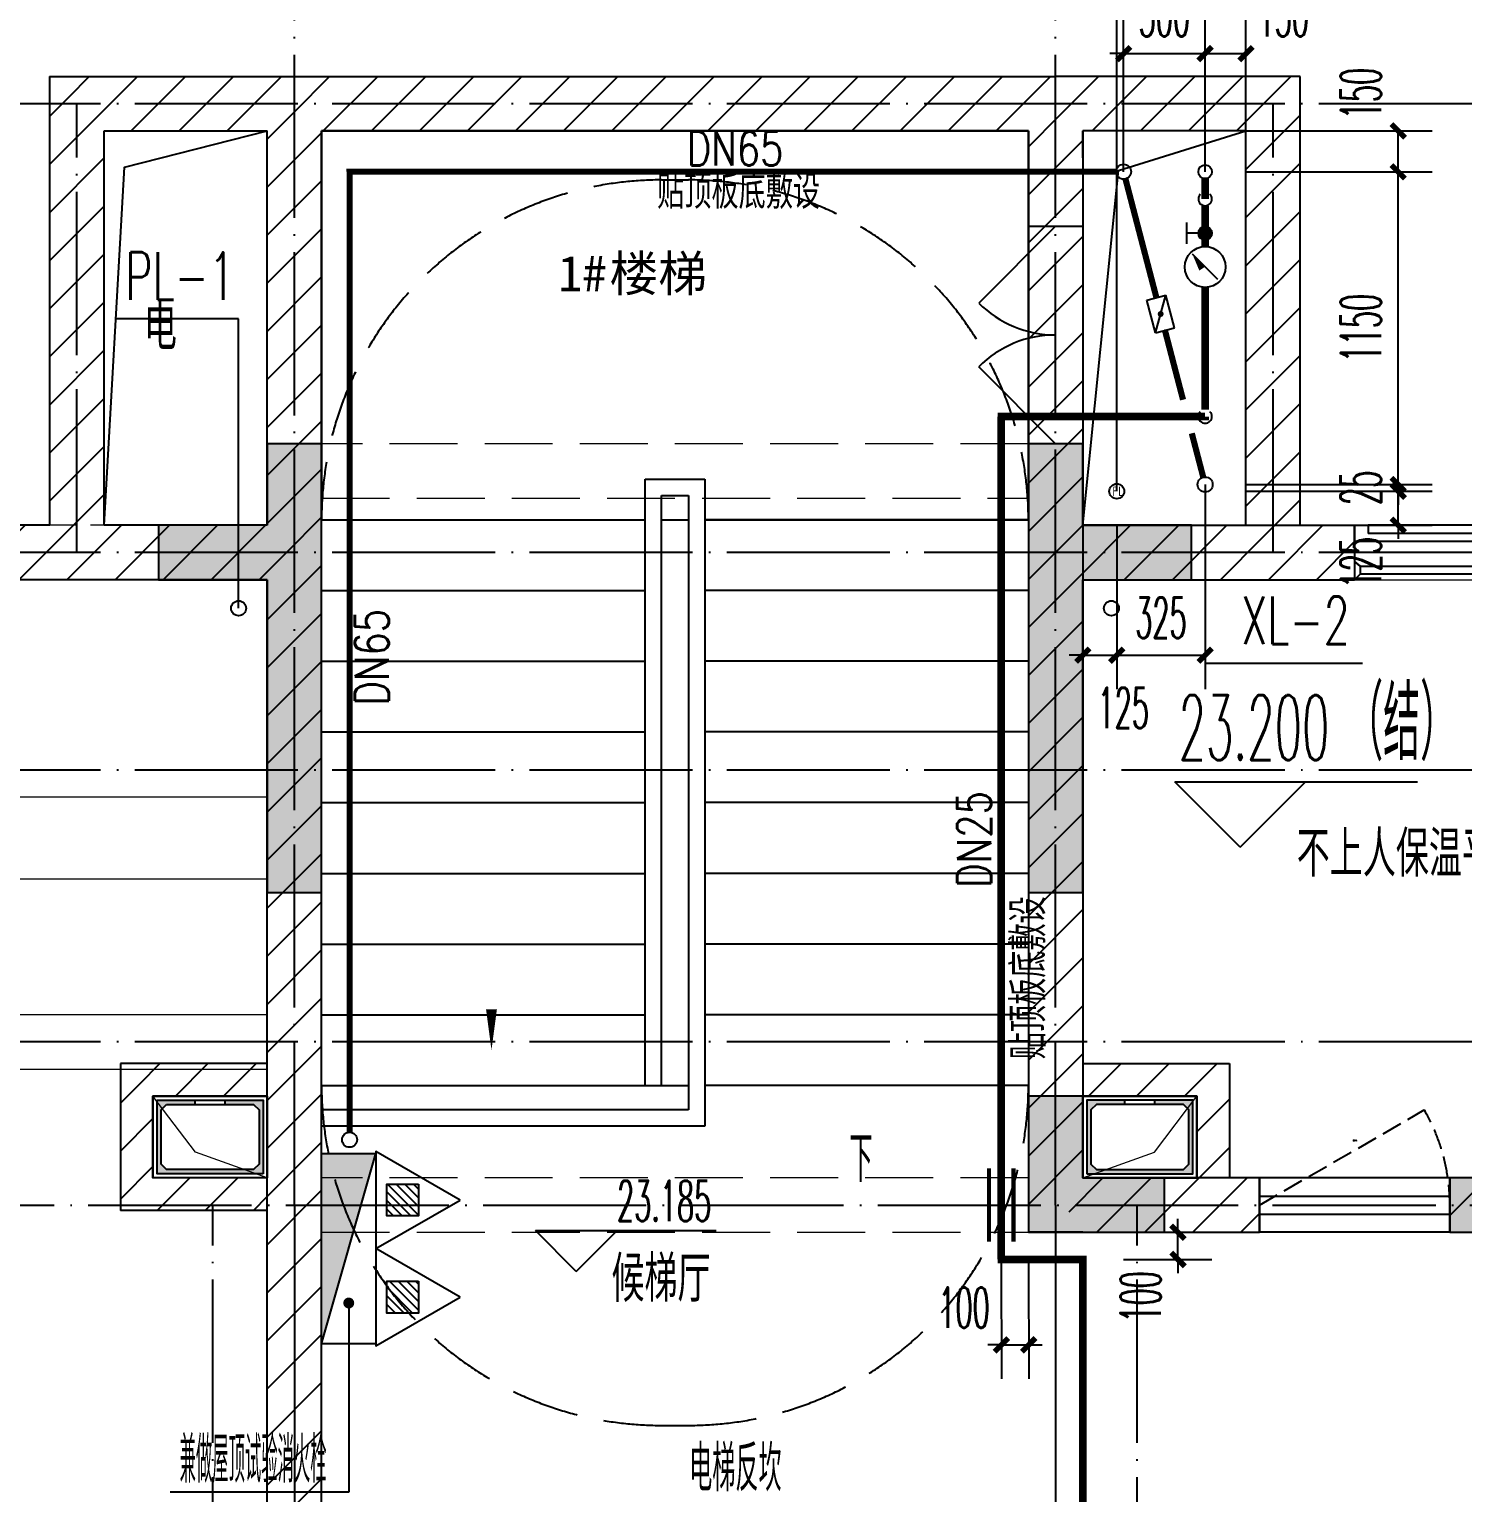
# Model space of a CAD drawing. Extents: x 27938 to 1507990, y 110129 to 923079.
# Drawn here: x 1206660 to 1211933, y 471498 to 476880 of the extents above; entities that cross this region are included whole.
import ezdxf

# ---------------------------------------------------------------- set-up
doc = ezdxf.new("R2010")
doc.units = 0
doc.header["$LTSCALE"] = 1000
doc.header["$MEASUREMENT"] = 0
for name, pattern in [('__DASH', [0.35, 0.25, -0.1]), ('DASH', [0.35, 0.25, -0.1]), ('DOTE', [2.42, 2, -0.2, 0.02, -0.2])]:
    doc.linetypes.add(name, pattern=pattern)
for name, color, linetype in [('----建筑底图', 8, 'Continuous'), ('3-栏杆1', 135, 'Continuous'), ('COLU', 7, 'Continuous'), ('COLUMN', 9, 'Continuous'), ('DIM_ELEV', 3, 'Continuous'), ('DIM_LEAD', 3, 'Continuous'), ('DIM_SYMB', 3, 'Continuous'), ('DIM_不分区消火栓', 1, 'Continuous'), ('DIM_管井排水', 5, 'Continuous'), ('DIM_给水', 3, 'Continuous'), ('DIM_餐饮排水', 31, 'Continuous'), ('DOTE', 1, 'Continuous'), ('EQUIP_消火栓', 7, 'Continuous'), ('EQUIP_消防', 7, 'Continuous'), ('LVTRY', 6, 'Continuous'), ('PIPE-不分区消火栓', 1, 'TG_X'), ('PIPE-给水', 3, 'J1'), ('PIPE-给水中', 72, 'J2'), ('PUB_HATCH', 8, 'Continuous'), ('PUB_TEXT', 4, 'Continuous'), ('S-砼墙填充', 251, 'Continuous'), ('STAIR', 2, 'Continuous'), ('TEXT_不分区消火栓', 7, 'Continuous'), ('TEXT_给水', 7, 'Continuous'), ('TWT_DIM', 3, 'Continuous'), ('VALVE_不分区消火栓', 7, 'Continuous'), ('VALVE_不分区给水', 7, 'Continuous'), ('VALVE_给水', 7, 'Continuous'), ('VPIPE-不分区消火栓', 1, 'Continuous'), ('VPIPE-管井排水', 210, 'GF'), ('VPIPE-给水中', 72, 'J2'), ('VPIPE-餐饮排水', 41, 'P'), ('WALL', 9, 'Continuous'), ('WINDOW', 4, 'Continuous'), ('WINDOW_TEXT', 7, 'Continuous'), ('看线', 251, 'Continuous'), ('铝合金', 144, 'Continuous')]:
    doc.layers.add(name, color=color, linetype=linetype)
doc.layers.add('S-L主梁线', color=4, linetype='DASH', plot=False)
for name, color, linetype, lineweight in [('平面-排水沟', 86, 'Continuous', 15), ('平面-看线', 45, 'Continuous', 15), ('立面-洞口示意', 152, 'Continuous', 13)]:
    doc.layers.add(name, color=color, linetype=linetype, lineweight=lineweight)
doc.styles.add('_TCH_DIM', font='SIMPLEX.shx', dxfattribs={"width": 0.7, "bigfont": 'GBCBIG.shx'})
doc.styles.add('_TCH_DIM_T3', font='SIMPLEX.shx', dxfattribs={"width": 0.494118, "bigfont": 'GBCBIG.shx'})
doc.styles.add('_TCH_WINDOW', font='SIMPLEX.shx', dxfattribs={"width": 0.7, "height": 3.5, "bigfont": 'GBCBIG.shx'})
doc.styles.add('_TWT_PIPEDN', font='SIMPLEX', dxfattribs={"width": 0.8, "height": 3.5, "bigfont": 'HZTXT'})
doc.styles.add('_TWT_SERIAL', font='SIMPLEX', dxfattribs={"width": 0.8, "height": 3.5, "bigfont": 'HZTXT'})
doc.styles.get("Standard").update_dxf_attribs({"font": 'gbenor.shx', "bigfont": 'gbcbig.shx'})
doc.styles.add('TG_LINETYPE', font='SIMPLEX', dxfattribs={"width": 0.8, "height": 3, "bigfont": 'HZTXT'})
doc.styles.add('黑体', font='simhei.ttf')
doc.linetypes.add('GF', pattern='A,3,-0.2,["GF",Standard,S=0.25,R=0,X=-0.1,Y=-0.115],-0.35', length=3.55)
doc.linetypes.add('J1', pattern='A,3,-0.2,["J1",Standard,S=0.25,R=0,X=-0.1,Y=-0.115],-0.35', length=3.55)
doc.linetypes.add('J2', pattern='A,3,-0.2,["J2",Standard,S=0.25,R=0,X=-0.1,Y=-0.115],-0.35', length=3.55)
doc.linetypes.add('P', pattern='A,3,-0.2,["P",Standard,S=0.25,R=0,X=-0.1,Y=-0.115],-0.2', length=3.4)
doc.linetypes.add('TG_X', pattern='A,2,-0.229,["X",TG_LINETYPE,S=0.1,R=0,X=-0.229,Y=-0.15],0', length=2.229)
doc.dimstyles.new('_TWT_ARCH&&50', dxfattribs={"dimtxt": 148.75, "dimasz": 50, "dimexe": 125, "dimexo": 150, "dimgap": 63.125, "dimtad": 1, "dimdec": 0, "dimzin": 0, "dimdsep": 46, "dimtxsty": '_TCH_DIM_T3', "dimblk": 'ARCHTICK', "dimcen": 0.09, "dimclrt": 7, "dimazin": 2, "dimtfac": 1, "dimtdec": 0, "dimtix": 1, "dimtmove": 2, "dimatfit": 3, "dimfxl": 100, "dimtolj": 1, "dimtzin": 0, "dimarcsym": 0})
pattern_1 = [(45, (0, 89.76), (-88.3884, 88.3884), [])]

# ---------------------------------------------------------------- blocks, each defined once
blk = doc.blocks.new('$TwtSys$00000434')
for p, q in [((-0.5, 0.5), (-0.5, -0.5)), ((-0.5, -0.5), (0.5, 0.5)), ((0.5, 0.5), (-0.5, 0.5)), ((0.5, -0.5), (0.5, 0.5)), ((-0.5, -0.5), (0.5, -0.5))]:
    blk.add_line(p, q)
blk.add_solid([(0.5, -0.5), (0.5, 0.5), (-0.5, -0.5)])
blk = doc.blocks.new('$TwtSys$00000546')
h = blk.add_hatch()
h.set_pattern_fill('ANSI31', color=1, scale=200, style=0)
h.set_pattern_definition([(45, (-38543.802, -6670.83), (-17.67767, 17.67767), [])])
h.paths.add_polyline_path([(-64.9, 173.7), (64.9, 173.7), (64.9, 43.9), (-64.9, 43.9)])
at = {"color": 1}
for points in [[(0, 343.6), (-198.4, 0), (198.4, 0)], [(-64.9, 173.7), (64.9, 173.7), (64.9, 43.9), (-64.9, 43.9)]]:
    blk.add_lwpolyline(points, close=True, dxfattribs=at)
blk = doc.blocks.new('GDGDGRD')
at = {"layer": 'PUB_HATCH'}
for points in [[(431616.6, 297415.4), (431616.6, 296265.4), (431816.6, 296265.4), (431816.6, 297915.4), (431616.6, 297915.4), (431616.6, 297615.4), (431216.6, 297615.4), (431216.6, 297415.4)], [(434616.6, 297415.4), (435016.6, 297415.4), (435016.6, 297615.4), (434616.6, 297615.4), (434616.6, 297915.4), (434416.6, 297915.4), (434416.6, 296265.4), (434616.6, 296265.4)]]:
    blk.add_hatch(color=256, dxfattribs=at).paths.add_polyline_path(points)
at = {"layer": 'S-砼墙填充'}
h = blk.add_hatch(color=256, dxfattribs=at)
h.dxf.hatch_style = 1
h.paths.add_polyline_path([(434916.6, 295015.6), (434916.6, 295215.6), (434616.6, 295215.6), (434616.6, 295515.6), (434416.6, 295515.6), (434416.6, 295015.6)])
h = blk.add_hatch(color=256, dxfattribs=at)
h.dxf.hatch_style = 1
h.paths.add_polyline_path([(435966.6, 295215.6), (435966.6, 295015.6), (436216.6, 295015.6), (436216.6, 294715.6), (436416.6, 294715.6), (436416.6, 295215.6)])
at = {"layer": 'COLU', "color": 6}
for points in [[(434916.6, 295015.6), (434916.6, 295215.6), (434616.6, 295215.6), (434616.6, 295515.6), (434416.6, 295515.6), (434416.6, 295015.6)], [(435966.6, 295215.6), (435966.6, 295015.6), (436216.6, 295015.6), (436216.6, 294715.6), (436416.6, 294715.6), (436416.6, 295215.6)]]:
    blk.add_lwpolyline(points, close=True, dxfattribs=at)
at = {"layer": 'COLUMN', "color": 6}
for p, q in [((431816.6, 297915.4), (431616.6, 297915.4)), ((431616.6, 297915.4), (431616.6, 297615.4)), ((431816.6, 296265.4), (431816.6, 297915.4)), ((434616.6, 297915.4), (434416.6, 297915.4)), ((434416.6, 297915.4), (434416.6, 296265.4)), ((434616.6, 297615.4), (434616.6, 297915.4)), ((431616.6, 297615.4), (431216.6, 297615.4)), ((431216.6, 297615.4), (431216.6, 297415.4)), ((435016.6, 297615.4), (434616.6, 297615.4)), ((435016.6, 297415.4), (435016.6, 297615.4)), ((431216.6, 297415.4), (431616.6, 297415.4)), ((431616.6, 297415.4), (431616.6, 296265.4)), ((434616.6, 297415.4), (435016.6, 297415.4)), ((434616.6, 296265.4), (434616.6, 297415.4)), ((431616.6, 296265.4), (431816.6, 296265.4)), ((434416.6, 296265.4), (434616.6, 296265.4))]:
    blk.add_line(p, q, dxfattribs=at)
blk = doc.blocks.new('A$C1BAD4CCC')
at = {"layer": 'PUB_HATCH'}
blk.add_hatch(color=256, dxfattribs=at).paths.add_polyline_path([(15, -15), (15, -285), (155, -285), (155, -270), (50, -270), (30, -250), (30, -50), (50, -30), (370, -30), (390, -50), (390, -250), (370, -270), (265, -270), (265, -285), (405, -285), (405, -15)])
at = {"layer": 'LVTRY', "color": 1}
for p, q in [((155, -270), (155, -285)), ((265, -270), (265, -285))]:
    blk.add_line(p, q, dxfattribs=at)
for points in [[(420, 0), (0, 0), (0, -300), (420, -300)], [(405, -15), (15, -15), (15, -285), (405, -285)], [(50, -270), (370, -270), (390, -250), (390, -50), (370, -30), (50, -30), (30, -50), (30, -250), (50, -270)]]:
    blk.add_lwpolyline(points, close=True, dxfattribs=at)
at = {"layer": '立面-洞口示意'}
blk.add_lwpolyline([(420, 0), (156.4, -93.9), (0, -300)], dxfattribs=at)
blk = doc.blocks.new('A$C2AC150FC')
at = {"layer": 'PUB_HATCH'}
h = blk.add_hatch(dxfattribs=at)
h.set_pattern_fill('普通砖', color=256, scale=50, style=0)
h.set_pattern_definition(pattern_1)
h.paths.add_polyline_path([(10200, 100), (10400, -100), (11000, -100), (11100, -33.3), (11100, 100)])
h = blk.add_hatch(dxfattribs=at)
h.set_pattern_fill('普通砖', color=256, scale=50, style=0)
h.set_pattern_definition(pattern_1)
h.paths.add_polyline_path([(10300, -1616.7), (10400, -1550), (10400, -100), (10200, 100), (10200, -1550)])
h = blk.add_hatch(dxfattribs=at)
h.set_pattern_fill('普通砖', color=256, scale=50, style=0)
h.set_pattern_definition(pattern_1)
h.paths.add_polyline_path([(11100, -33.3), (11200, -100), (13800, -100), (13900, -33.3), (13900, 100), (11100, 100)])
h = blk.add_hatch(dxfattribs=at)
h.set_pattern_fill('普通砖', color=256, scale=50, style=0)
h.set_pattern_definition(pattern_1)
h.paths.add_polyline_path([(14600, -100), (14800, 100), (13900, 100), (13900, -33.3), (14000, -100)])
h = blk.add_hatch(dxfattribs=at)
h.set_pattern_fill('普通砖', color=256, scale=50, style=0)
h.set_pattern_definition(pattern_1)
h.paths.add_polyline_path([(14700, -1616.7), (14800, -1550), (14800, 100), (14600, -100), (14600, -1550)])
h = blk.add_hatch(dxfattribs=at)
h.set_pattern_fill('普通砖', color=256, scale=50, style=0)
h.set_pattern_definition(pattern_1)
h.paths.add_polyline_path([(11066.7, -1650), (11200, -1650), (11200, -100), (11100, -33.3), (11000, -100), (11000, -1550)])
h = blk.add_hatch(dxfattribs=at)
h.set_pattern_fill('普通砖', color=256, scale=50, style=0)
h.set_pattern_definition(pattern_1)
h.paths.add_polyline_path([(13900, -33.3), (13800, -100), (13800, -1650), (13933.3, -1650), (14000, -1550), (14000, -100)])
h = blk.add_hatch(dxfattribs=at)
h.set_pattern_fill('普通砖', color=256, scale=50, style=0)
h.set_pattern_definition(pattern_1)
h.paths.add_polyline_path([(10300, -1616.7), (10200, -1550), (10000, -1550), (10000, -1750), (10300, -1750)])
h = blk.add_hatch(dxfattribs=at)
h.set_pattern_fill('普通砖', color=256, scale=50, style=0)
h.set_pattern_definition(pattern_1)
h.paths.add_polyline_path([(11066.7, -1650), (11000, -1550), (10400, -1550), (10300, -1616.7), (10300, -1750), (11000, -1750)])
h = blk.add_hatch(dxfattribs=at)
h.set_pattern_fill('普通砖', color=256, scale=50, style=0)
h.set_pattern_definition(pattern_1)
h.paths.add_polyline_path([(13933.3, -1650), (14000, -1750), (14700, -1750), (14700, -1616.7), (14600, -1550), (14000, -1550)])
h = blk.add_hatch(dxfattribs=at)
h.set_pattern_fill('普通砖', color=256, scale=50, style=0)
h.set_pattern_definition(pattern_1)
h.paths.add_polyline_path([(14700, -1616.7), (14700, -1750), (15000, -1750), (15000, -1550), (14800, -1550)])
h = blk.add_hatch(dxfattribs=at)
h.set_pattern_fill('普通砖', color=256, scale=50, style=0)
h.set_pattern_definition(pattern_1)
h.paths.add_polyline_path([(11000, -5750), (11200, -5550), (11200, -1650), (11066.7, -1650), (11000, -1750)])
h = blk.add_hatch(dxfattribs=at)
h.set_pattern_fill('普通砖', color=256, scale=50, style=0)
h.set_pattern_definition(pattern_1)
h.paths.add_polyline_path([(13933.3, -1650), (13800, -1650), (13800, -4049.7), (13933.3, -4049.7), (14000, -3949.7), (14000, -1750)])
h = blk.add_hatch(dxfattribs=at)
h.set_pattern_fill('普通砖', color=256, scale=50, style=0)
h.set_pattern_definition(pattern_1)
h.paths.add_polyline_path([(10580, -3649.5), (10460, -3529.5), (10460, -4069.5), (10580, -3949.5)])
h = blk.add_hatch(dxfattribs=at)
h.set_pattern_fill('普通砖', color=256, scale=50, style=0)
h.set_pattern_definition(pattern_1)
h.paths.add_polyline_path([(11000, -3529.5), (10460, -3529.5), (10580, -3649.5), (11000, -3649.5)])
h = blk.add_hatch(dxfattribs=at)
h.set_pattern_fill('普通砖', color=256, scale=50, style=0)
h.set_pattern_definition(pattern_1)
h.paths.add_polyline_path([(14000, -3649.5), (14420, -3649.5), (14540, -3529.5), (14000, -3529.5)])
h = blk.add_hatch(dxfattribs=at)
h.set_pattern_fill('普通砖', color=256, scale=50, style=0)
h.set_pattern_definition(pattern_1)
h.paths.add_polyline_path([(14540, -3529.5), (14420, -3649.5), (14420, -3949.8), (14540, -3949.8)])
h = blk.add_hatch(dxfattribs=at)
h.set_pattern_fill('普通砖', color=256, scale=50, style=0)
h.set_pattern_definition(pattern_1)
h.paths.add_polyline_path([(11000, -3949.5), (10580, -3949.5), (10460, -4069.5), (11000, -4069.5)])
h = blk.add_hatch(dxfattribs=at)
h.set_pattern_fill('普通砖', color=256, scale=50, style=0)
h.set_pattern_definition(pattern_1)
h.paths.add_polyline_path([(14000, -4149.7), (14650, -4149.8), (14650, -3949.8), (14000, -3949.7), (13933.3, -4049.7)])
h = blk.add_hatch(dxfattribs=at)
h.set_pattern_fill('普通砖', color=256, scale=50, style=0)
h.set_pattern_definition(pattern_1)
h.paths.add_polyline_path([(15600, -3950), (15350, -3949.9), (15350, -4149.9), (15600, -4150), (15666.7, -4050)])
at = {"layer": '3-栏杆1', "color": 8}
for p, q in [((15020.2, -1700.9), (15000, -1683.1)), ((15000, -1683.1), (15020.2, -1700.9)), ((15020.2, -1700.9), (16179.7, -1700.9)), ((15020.2, -1700.9), (15020.2, -1730.2)), ((15020.2, -1730.2), (15000, -1750)), ((15000, -1750), (15020.2, -1730.2)), ((16179.7, -1730.2), (15020.2, -1730.2))]:
    blk.add_line(p, q, dxfattribs=at)
at = {"layer": 'DIM_ELEV', "color": 8}
for p, q in [((14578.9, -2733.3), (14338.9, -2493.3)), ((14338.9, -2493.3), (15231.2, -2493.3)), ((14578.9, -2733.3), (14818.9, -2493.3)), ((12137.1, -4293.9), (11987.1, -4143.9)), ((11987.1, -4143.9), (12652, -4143.9)), ((12137.1, -4293.9), (12287.1, -4143.9))]:
    blk.add_line(p, q, dxfattribs=at)
at = {"layer": 'DIM_SYMB', "color": 8}
blk.add_lwpolyline([(13175, -3740, 0, 0, 0), (13175, -815, 0, 0, 0), (11825, -815, 0, 0, 0), (11825, -3480, 0, 40, 0), (11825, -3330, 0, 0, 0)], format="xyseb", dxfattribs=at)
at = {"layer": 'DOTE', "color": 169, "linetype": 'DOTE', "ltscale": 0.3}
for p, q in [((11100, -4049.7), (11100, 2000)), ((13900, -4049.7), (13900, 2000)), ((25632.7, 0), (-2000, 0)), ((10300, -1650), (10300, 0)), ((14700, -1650), (14700, 0)), ((25632.7, -1650), (-2000, -1650)), ((25632.7, -2450), (-2000, -2450)), ((25632.7, -3450), (-2000, -3450)), ((-2000, -4049.7), (25632.7, -4049.7)), ((10800, -5650), (10800, -4050)), ((14200, -5650), (14200, -4050))]:
    blk.add_line(p, q, dxfattribs=at)
at = {"layer": 'DOTE', "color": 169, "ltscale": 0.2}
for p, q in [((11100, -4049.7), (11100, -5650)), ((13900, -4049.7), (13900, -5650))]:
    blk.add_line(p, q, dxfattribs=at)
at = {"layer": 'STAIR', "color": 8}
for p, q in [((13800, -100), (11200, -100)), ((11200, -100), (11200, -1530)), ((13800, -1530), (13800, -100)), ((12390, -3610), (12390, -1380)), ((12390, -1380), (12610, -1380)), ((12610, -1380), (12610, -3760)), ((12450, -3610), (12450, -1440)), ((12450, -1440), (12550, -1440)), ((12550, -1440), (12550, -3700)), ((11200, -3610), (11200, -1530)), ((11200, -1530), (12390, -1530)), ((11200, -1530), (12390, -1530)), ((12450, -3610), (12450, -1530)), ((12450, -1530), (12550, -1530)), ((12550, -1530), (12550, -3610)), ((13800, -1530), (12610, -1530)), ((12610, -1530), (13800, -1530)), ((13800, -1530), (13800, -3610)), ((11200, -1790), (12390, -1790)), ((13800, -1790), (12610, -1790)), ((11200, -2050), (12390, -2050)), ((13800, -2050), (12610, -2050)), ((11200, -2310), (12390, -2310)), ((13800, -2310), (12610, -2310)), ((11200, -2570), (12390, -2570)), ((13800, -2570), (12610, -2570)), ((11200, -2830), (12390, -2830)), ((13800, -2830), (12610, -2830)), ((11200, -3090), (12390, -3090)), ((13800, -3090), (12610, -3090)), ((11200, -3350), (12390, -3350)), ((13800, -3350), (12610, -3350)), ((11200, -3610), (12390, -3610)), ((12390, -3610), (12450, -3610)), ((12390, -3610), (12450, -3610)), ((12450, -3610), (12550, -3610)), ((13800, -3610), (12610, -3610)), ((12550, -3700), (11200, -3700)), ((11200, -3760), (11200, -3700)), ((12610, -3760), (11200, -3760))]:
    blk.add_line(p, q, dxfattribs=at)
at = {"layer": 'STAIR', "color": 8, "linetype": 'DASH'}
for points in [[(11200, -1530, -0.414214), (12450, -280), (12550, -280, -0.414214), (13800, -1530)], [(11200, -3610, 0.414214), (12450, -4860), (12550, -4860, 0.414214), (13800, -3610)]]:
    blk.add_lwpolyline(points, format="xyb", dxfattribs=at)
at = {"layer": 'WALL', "color": 8}
for p, q in [((10200, 100), (11100, 100)), ((10200, -1550), (10200, 100)), ((11100, 100), (13900, 100)), ((14800, 100), (13900, 100)), ((14800, -1550), (14800, 100)), ((10400, -100), (11000, -100)), ((10400, -1550), (10400, -100)), ((11000, -1550), (11000, -100)), ((11200, -100), (13800, -100)), ((11200, -1650), (11200, -100)), ((13800, -100), (13800, -1650)), ((14600, -100), (14000, -100)), ((14000, -100), (14000, -1550)), ((14600, -1550), (14600, -100)), ((10200, -1550), (10000, -1550)), ((11000, -1550), (10400, -1550)), ((14000, -1550), (14600, -1550)), ((14800, -1550), (15000, -1550)), ((15000, -1550), (15000, -1750)), ((11200, -5550), (11200, -1650)), ((13800, -1650), (13800, -4049.7)), ((10300, -1750), (10000, -1750)), ((11000, -1750), (10300, -1750)), ((11000, -5750), (11000, -1750)), ((14000, -1750), (14700, -1750)), ((14000, -1750), (14000, -3949.7)), ((14700, -1750), (15000, -1750)), ((10460, -3529.5), (10460, -4069.5)), ((11000, -3529.5), (10460, -3529.5)), ((11000, -3649.5), (11000, -3529.5)), ((14000, -3529.5), (14540, -3529.5)), ((14000, -3529.5), (14000, -3649.5)), ((14540, -3529.5), (14540, -3949.8)), ((10580, -3649.5), (10580, -3949.5)), ((11000, -3649.5), (10580, -3649.5)), ((14000, -3649.5), (14420, -3649.5)), ((14420, -3649.5), (14420, -3949.8)), ((11000, -3949.5), (10580, -3949.5)), ((11000, -4069.5), (11000, -3949.5)), ((14650, -3949.8), (14000, -3949.7)), ((14540, -3949.8), (14420, -3949.8)), ((14650, -4149.8), (14650, -3949.8)), ((15600, -3950), (15350, -3949.9)), ((15350, -3949.9), (15350, -4149.9)), ((11000, -4069.5), (10460, -4069.5)), ((13800, -4049.7), (13800, -4149.7)), ((14000, -4149.7), (13800, -4149.7)), ((14000, -4149.7), (14650, -4149.8)), ((14000, -4149.7), (14000, -4149.7)), ((15350, -4149.9), (15600, -4150))]:
    blk.add_line(p, q, dxfattribs=at)
at = {"layer": 'WINDOW', "color": 8}
for p, q in [((14650, -3949.8), (14650, -4149.8)), ((15350, -3949.9), (14650, -3949.8)), ((15350, -4149.9), (15350, -3949.9)), ((14650, -4016.5), (15350, -4016.6)), ((14650, -4083.2), (15350, -4083.3)), ((15350, -4149.9), (14650, -4149.8))]:
    blk.add_line(p, q, dxfattribs=at)
at = {"layer": 'WINDOW', "color": 8, "linetype": 'DASH', "ltscale": 0.3}
blk.add_lwpolyline([(14649.8, -4049.9), (15256.2, -3700, -0.131526), (15350, -4049.7)], format="xyb", dxfattribs=at)
at = {"layer": '平面-排水沟', "color": 8}
blk.add_line((11000, -2550), (8300, -2550), dxfattribs=at)
blk.add_lwpolyline([(100, -3850), (2200, -3850), (2200, -2850), (11000, -2850)], dxfattribs=at)
at = {"layer": '平面-看线', "color": 8}
blk.add_line((15000, -1750), (16200, -1750), dxfattribs=at)
at = {"layer": '看线', "color": 8, "ltscale": 0.5}
for points in [[(10400, -1550), (10474.9, -232.9), (11000, -100)], [(14000, -1550), (14130.9, -245.9), (14600, -100)]]:
    blk.add_lwpolyline(points, dxfattribs=at)
at = {"layer": '铝合金', "color": 8}
for points in [[(15030, -1610), (15000, -1610), (15000, -1550), (15050, -1550), (15050, -1580)], [(15000, -1580), (15000, -1550), (15050, -1550), (15050, -1560), (15050, -1560), (15050, -1580)], [(16150, -1550), (15050, -1550)], [(16170, -1610), (15030, -1610)], [(16150, -1580), (15050, -1580)]]:
    blk.add_lwpolyline(points, dxfattribs=at)
at = {"color": 8}
blk.add_blockref('GDGDGRD', (-420616.6, -299165.4), dxfattribs=at)
at = {"color": 8, "xscale": -1, "rotation": 180}
blk.add_blockref('A$C1BAD4CCC', (10580, -3949.5), dxfattribs=at)
at = {"color": 8, "rotation": 180.0000011675328}
blk.add_blockref('A$C1BAD4CCC', (14420, -3949.5), dxfattribs=at)
at = {"layer": 'EQUIP_消火栓', "color": 8, "xscale": -700, "yscale": 200, "zscale": 700, "rotation": 270}
blk.add_blockref('$TwtSys$00000434', (11300, -4210), dxfattribs=at)
at = {"layer": 'EQUIP_消防', "color": 8, "xscale": 0.9, "yscale": 0.9, "zscale": 0.9, "rotation": 270}
for p in [(11400, -4031.5), (11400, -4388.6)]:
    blk.add_blockref('$TwtSys$00000546', p, dxfattribs=at)
at = {"layer": 'DIM_ELEV', "color": 8, "style": '_TCH_DIM'}
for s, height, width, p in [('（结）', 270.07, 0.7, (14968.6, -2413.2)), ('23.200', 238, 0.494118, (14352.6, -2413.2))]:
    blk.add_text(s, height=height, dxfattribs=dict(at, width=width)).set_placement(p)
at = {"layer": 'DIM_ELEV', "color": 7, "style": '_TCH_DIM', "width": 0.494118}
blk.add_text('23.185', height=148.75, dxfattribs=at).set_placement((12287, -4108.9))
at = {"layer": 'DIM_LEAD', "color": 7, "style": '_TCH_DIM', "width": 0.7}
blk.add_text('电梯反坎', height=168.79, dxfattribs=at).set_placement((12552, -5102.3))
at = {"layer": 'DIM_SYMB', "color": 7, "style": '_TCH_DIM', "width": 0.7}
blk.add_text('下', height=168.8, dxfattribs=at).set_placement((13141.8, -3965.1))
at = {"layer": 'PUB_TEXT', "color": 8, "style": '黑体'}
for s, p in [('1#', (12070, -689.9)), ('楼梯', (12259.1, -689.9))]:
    blk.add_text(s, height=131.43, dxfattribs=at).set_placement(p)
at = {"layer": 'PUB_TEXT', "color": 8}
for s, height, p in [('电', 168.8, (10546.2, -905.2)), ('FL', 35, (14109, -1442.5)), ('不上人保温平屋面', 168.79, (14786.9, -2842.6)), ('候梯厅', 168.79, (12266.3, -4405.6))]:
    blk.add_text(s, height=height, dxfattribs=at).set_placement(p)
at = {"layer": 'WINDOW_TEXT', "color": 8, "style": '_TCH_WINDOW', "width": 0.494118}
blk.add_text('C0717b', height=4.25, rotation=359.9914, dxfattribs=at).set_placement((14994.5, -3814.6))
blk = doc.blocks.new('$VALVE$00000533')
at = {"ltscale": 0.5, "const_width": 25}
for points in [[(-225, 75), (225, 75)], [(-225, -75), (225, -75)]]:
    blk.add_lwpolyline(points, dxfattribs=at)
blk = doc.blocks.new('A$C19FE5086')
at = {"layer": 'S-L主梁线', "color": 225, "linetype": 'ByBlock', "lineweight": 18}
for p, q in [((8500, 6250), (7599.7, 6249.9)), ((7599.7, 6249.9), (7599.9, 4600)), ((11299.5, 6250), (8500, 6250)), ((12200, 6250), (11299.5, 6250)), ((12199.6, 4600), (12200, 6250)), ((7699.9, 4600), (6099.9, 4600)), ((13700.1, 4600), (12099.6, 4600)), ((6099.9, 4400), (7699.9, 4400)), ((8400, 3200), (8400, 2800)), ((11400, 2500.3), (11400, 3200)), ((8400, 2800), (5600, 2800)), ((5600, 2600), (8400, 2600)), ((8400, 2600), (8400, 2100.3)), ((12749.8, 2200.4), (11700, 2200.3)), ((8400, 2100.3), (8400, 600))]:
    blk.add_line(p, q, dxfattribs=at)
at = {"layer": 'S-L主梁线', "color": 225, "linetype": '__DASH', "lineweight": 18}
for p, q in [((7799.7, 6049.9), (8400, 6050)), ((7799.9, 4600), (7799.7, 6049.9)), ((8400, 6050), (8400, 4800)), ((8600, 6050), (11199.5, 6050)), ((8600, 4900), (8600, 6050)), ((11199.5, 6050), (11200, 4900)), ((11399.5, 6050), (12000, 6050)), ((11400, 4800), (11399.5, 6050)), ((12000, 6050), (11999.6, 4600)), ((11200, 4900), (8600, 4900)), ((8600, 4700), (11200, 4700)), ((8000, 4600), (7699.9, 4600)), ((12099.6, 4600), (11800, 4600)), ((7699.9, 4400), (8000, 4400)), ((11800, 4400), (12099.6, 4400)), ((12099.6, 4400), (13700.1, 4400)), ((8600, 2700), (8600, 3200)), ((11200, 3200), (11200, 2500.3)), ((8600, 2200.3), (8600, 2700)), ((11200, 2200.3), (8600, 2200.3)), ((8600, 2000.3), (11200, 2000.3)), ((8600, 600), (8600, 2000.3)), ((11700, 2000.3), (12749.8, 2000.4))]:
    blk.add_line(p, q, dxfattribs=at)
blk = doc.blocks.new('_ArchTick')
at = {"color": 0, "linetype": 'ByBlock', "const_width": 0.4}
blk.add_lwpolyline([(-0.5, -0.5), (0.5, 0.5)], dxfattribs=at)
blk = doc.blocks.new('*D206')
at = {"layer": 'Defpoints', "color": 0}
for p in [(1210235.2, 472505.9), (1210335.2, 472506), (1210336, 472041.9)]:
    blk.add_point(p, dxfattribs=at)
at = {"layer": 'TWT_DIM', "color": 0, "lineweight": -2}
for p, q in [((1210235.5, 472355.9), (1210236.2, 471916.7)), ((1210335.5, 472356), (1210336.2, 471916.9)), ((1210236, 472041.7), (1210186, 472041.6)), ((1210236, 472041.7), (1210336, 472041.9)), ((1210336, 472041.9), (1210386, 472042))]:
    blk.add_line(p, q, dxfattribs=at)
at = {"layer": 'TWT_DIM', "color": 0, "lineweight": -2, "xscale": 50, "yscale": 50, "zscale": 50}
for p, rotation in [((1210236, 472041.7), 0.09330300473447296), ((1210336, 472041.9), 180.0933030047345)]:
    blk.add_blockref('_ArchTick', p, dxfattribs=dict(at, rotation=rotation))
at = {"layer": 'TWT_DIM', "color": 7, "insert": (1210098.3, 472179), "char_height": 148.75, "attachment_point": 5, "rotation": 0.0933, "style": '_TCH_DIM_T3'}
blk.add_mtext('\\A1;100', dxfattribs=at)
blk = doc.blocks.new('*D264')
at = {"layer": 'Defpoints', "color": 0}
for p in [(1210535.2, 472456), (1210885.3, 472456), (1210535.2, 472356)]:
    blk.add_point(p, dxfattribs=at)
at = {"layer": 'DIM_给水', "color": 0, "lineweight": -2}
for p, q in [((1210885.3, 472456), (1210885.3, 472506)), ((1210685.2, 472456), (1211010.3, 472456)), ((1210885.3, 472356), (1210885.3, 472456)), ((1210685.2, 472356), (1211010.3, 472356)), ((1210885.3, 472356), (1210885.3, 472306))]:
    blk.add_line(p, q, dxfattribs=at)
at = {"layer": 'DIM_给水', "color": 0, "lineweight": -2, "xscale": 50, "yscale": 50, "zscale": 50}
for p, rotation in [((1210885.3, 472456), 269.9995808961185), ((1210885.3, 472356), 89.99958089611847)]:
    blk.add_blockref('_ArchTick', p, dxfattribs=dict(at, rotation=rotation))
at = {"layer": 'DIM_给水', "color": 7, "insert": (1210747.8, 472218.5), "char_height": 148.75, "attachment_point": 5, "rotation": 89.9996, "style": '_TCH_DIM_T3'}
blk.add_mtext('\\A1;100', dxfattribs=at)
blk = doc.blocks.new('*D265')
at = {"layer": 'Defpoints', "color": 0}
for p in [(1210985.2, 476790.3), (1210685.2, 476355.8), (1210985.2, 476355.8)]:
    blk.add_point(p, dxfattribs=at)
at = {"layer": 'DIM_给水', "color": 0, "lineweight": -2}
for p, q in [((1210685.2, 476505.8), (1210685.2, 476915.3)), ((1210985.2, 476505.8), (1210985.2, 476915.3)), ((1210685.2, 476790.3), (1210635.2, 476790.3)), ((1210685.2, 476790.3), (1210985.2, 476790.3)), ((1210985.2, 476790.3), (1211035.2, 476790.3))]:
    blk.add_line(p, q, dxfattribs=at)
at = {"layer": 'DIM_给水', "color": 0, "lineweight": -2, "xscale": 50, "yscale": 50, "zscale": 50}
blk.add_blockref('_ArchTick', (1210685.2, 476790.3), dxfattribs=at)
at = {"layer": 'DIM_给水', "color": 0, "lineweight": -2, "xscale": 50, "yscale": 50, "zscale": 50, "rotation": 180}
blk.add_blockref('_ArchTick', (1210985.2, 476790.3), dxfattribs=at)
at = {"layer": 'DIM_给水', "color": 7, "insert": (1210835.2, 476927.8), "char_height": 148.75, "attachment_point": 5, "style": '_TCH_DIM_T3'}
blk.add_mtext('\\A1;300', dxfattribs=at)
blk = doc.blocks.new('*D266')
at = {"layer": 'Defpoints', "color": 0}
for p in [(1211135.2, 476790.3), (1210985.2, 476355.8), (1211135.2, 476355.8)]:
    blk.add_point(p, dxfattribs=at)
at = {"layer": 'DIM_给水', "color": 0, "lineweight": -2}
for p, q in [((1210985.2, 476505.8), (1210985.2, 476915.3)), ((1211135.2, 476505.8), (1211135.2, 476915.3)), ((1210985.2, 476790.3), (1211135.2, 476790.3))]:
    blk.add_line(p, q, dxfattribs=at)
at = {"layer": 'DIM_给水', "color": 0, "lineweight": -2, "xscale": 50, "yscale": 50, "zscale": 50, "rotation": 180}
blk.add_blockref('_ArchTick', (1210985.2, 476790.3), dxfattribs=at)
at = {"layer": 'DIM_给水', "color": 0, "lineweight": -2, "xscale": 50, "yscale": 50, "zscale": 50}
blk.add_blockref('_ArchTick', (1211135.2, 476790.3), dxfattribs=at)
at = {"layer": 'DIM_给水', "color": 7, "insert": (1211272.7, 476927.8), "char_height": 148.75, "attachment_point": 5, "style": '_TCH_DIM_T3'}
blk.add_mtext('\\A1;150', dxfattribs=at)
blk = doc.blocks.new('*D267')
at = {"layer": 'Defpoints', "color": 0}
for p in [(1210660.2, 475205.8), (1210985.2, 475205.8), (1210985.2, 474578.1)]:
    blk.add_point(p, dxfattribs=at)
at = {"layer": 'DIM_不分区消火栓', "color": 0, "lineweight": -2}
for p, q in [((1210660.2, 475055.8), (1210660.2, 474453.1)), ((1210985.2, 475055.8), (1210985.2, 474453.1)), ((1210660.2, 474578.1), (1210985.2, 474578.1))]:
    blk.add_line(p, q, dxfattribs=at)
at = {"layer": 'DIM_不分区消火栓', "color": 0, "lineweight": -2, "xscale": 50, "yscale": 50, "zscale": 50, "rotation": 180}
blk.add_blockref('_ArchTick', (1210660.2, 474578.1), dxfattribs=at)
at = {"layer": 'DIM_不分区消火栓', "color": 0, "lineweight": -2, "xscale": 50, "yscale": 50, "zscale": 50}
blk.add_blockref('_ArchTick', (1210985.2, 474578.1), dxfattribs=at)
at = {"layer": 'DIM_不分区消火栓', "color": 7, "insert": (1210822.7, 474715.6), "char_height": 148.75, "attachment_point": 5, "style": '_TCH_DIM_T3'}
blk.add_mtext('\\A1;325', dxfattribs=at)
blk = doc.blocks.new('*D268')
at = {"layer": 'Defpoints', "color": 0}
for p in [(1210535.2, 475205.8), (1210660.2, 475205.8), (1210660.2, 474578.1)]:
    blk.add_point(p, dxfattribs=at)
at = {"layer": 'DIM_不分区消火栓', "color": 0, "lineweight": -2}
for p, q in [((1210535.2, 475055.8), (1210535.2, 474453.1)), ((1210660.2, 475055.8), (1210660.2, 474453.1)), ((1210535.2, 474578.1), (1210485.2, 474578.1)), ((1210535.2, 474578.1), (1210660.2, 474578.1)), ((1210660.2, 474578.1), (1210710.2, 474578.1))]:
    blk.add_line(p, q, dxfattribs=at)
at = {"layer": 'DIM_不分区消火栓', "color": 0, "lineweight": -2, "xscale": 50, "yscale": 50, "zscale": 50}
blk.add_blockref('_ArchTick', (1210535.2, 474578.1), dxfattribs=at)
at = {"layer": 'DIM_不分区消火栓', "color": 0, "lineweight": -2, "xscale": 50, "yscale": 50, "zscale": 50, "rotation": 180}
blk.add_blockref('_ArchTick', (1210660.2, 474578.1), dxfattribs=at)
at = {"layer": 'DIM_不分区消火栓', "color": 7, "insert": (1210684, 474384.3), "char_height": 148.75, "attachment_point": 5, "style": '_TCH_DIM_T3'}
blk.add_mtext('\\A1;125', dxfattribs=at)
blk = doc.blocks.new('*D269')
at = {"layer": 'Defpoints', "color": 0}
for p in [(1210985.2, 475180.8), (1211695.4, 475180.8), (1210985.2, 475055.8)]:
    blk.add_point(p, dxfattribs=at)
at = {"layer": 'DIM_给水', "color": 0, "lineweight": -2}
for p, q in [((1211695.4, 475180.8), (1211695.4, 475230.8)), ((1211135.2, 475180.8), (1211820.4, 475180.8)), ((1211695.4, 475055.8), (1211695.4, 475180.8)), ((1211135.2, 475055.8), (1211820.4, 475055.8)), ((1211695.4, 475055.8), (1211695.4, 475005.8))]:
    blk.add_line(p, q, dxfattribs=at)
at = {"layer": 'DIM_给水', "color": 0, "lineweight": -2, "xscale": 50, "yscale": 50, "zscale": 50}
for p, rotation in [((1211695.4, 475180.8), 270), ((1211695.4, 475055.8), 90)]:
    blk.add_blockref('_ArchTick', p, dxfattribs=dict(at, rotation=rotation))
at = {"layer": 'DIM_给水', "color": 7, "insert": (1211557.9, 474918.3), "char_height": 148.75, "attachment_point": 5, "rotation": 90, "style": '_TCH_DIM_T3'}
blk.add_mtext('\\A1;125', dxfattribs=at)
blk = doc.blocks.new('*D270')
at = {"layer": 'Defpoints', "color": 0}
for p in [(1210985.2, 475205.8), (1211695.4, 475205.8), (1210985.2, 475180.8)]:
    blk.add_point(p, dxfattribs=at)
at = {"layer": 'DIM_给水', "color": 0, "lineweight": -2}
for p, q in [((1211695.4, 475205.8), (1211695.4, 475255.8)), ((1211135.2, 475205.8), (1211820.4, 475205.8)), ((1211695.4, 475180.8), (1211695.4, 475205.8)), ((1211135.2, 475180.8), (1211820.4, 475180.8)), ((1211695.4, 475180.8), (1211695.4, 475130.8))]:
    blk.add_line(p, q, dxfattribs=at)
at = {"layer": 'DIM_给水', "color": 0, "lineweight": -2, "xscale": 50, "yscale": 50, "zscale": 50}
for p, rotation in [((1211695.4, 475205.8), 270), ((1211695.4, 475180.8), 90)]:
    blk.add_blockref('_ArchTick', p, dxfattribs=dict(at, rotation=rotation))
at = {"layer": 'DIM_给水', "color": 7, "insert": (1211557.9, 475193.3), "char_height": 148.75, "attachment_point": 5, "rotation": 90, "style": '_TCH_DIM_T3'}
blk.add_mtext('\\A1;25', dxfattribs=at)
blk = doc.blocks.new('*D271')
at = {"layer": 'Defpoints', "color": 0}
for p in [(1210985.2, 476355.8), (1211695.4, 476355.8), (1210985.2, 475205.8)]:
    blk.add_point(p, dxfattribs=at)
at = {"layer": 'DIM_给水', "color": 0, "lineweight": -2}
for p, q in [((1211135.2, 476355.8), (1211820.4, 476355.8)), ((1211695.4, 475205.8), (1211695.4, 476355.8)), ((1211135.2, 475205.8), (1211820.4, 475205.8))]:
    blk.add_line(p, q, dxfattribs=at)
at = {"layer": 'DIM_给水', "color": 0, "lineweight": -2, "xscale": 50, "yscale": 50, "zscale": 50}
for p, rotation in [((1211695.4, 476355.8), 90), ((1211695.4, 475205.8), 270)]:
    blk.add_blockref('_ArchTick', p, dxfattribs=dict(at, rotation=rotation))
at = {"layer": 'DIM_给水', "color": 7, "insert": (1211557.9, 475780.8), "char_height": 148.75, "attachment_point": 5, "rotation": 90, "style": '_TCH_DIM_T3'}
blk.add_mtext('\\A1;1150', dxfattribs=at)
blk = doc.blocks.new('*D272')
at = {"layer": 'Defpoints', "color": 0}
for p in [(1210985.2, 476505.8), (1211695.4, 476505.8), (1210985.2, 476355.8)]:
    blk.add_point(p, dxfattribs=at)
at = {"layer": 'DIM_给水', "color": 0, "lineweight": -2}
for p, q in [((1211135.2, 476505.8), (1211820.4, 476505.8)), ((1211695.4, 476355.8), (1211695.4, 476505.8)), ((1211135.2, 476355.8), (1211820.4, 476355.8))]:
    blk.add_line(p, q, dxfattribs=at)
at = {"layer": 'DIM_给水', "color": 0, "lineweight": -2, "xscale": 50, "yscale": 50, "zscale": 50}
for p, rotation in [((1211695.4, 476505.8), 90), ((1211695.4, 476355.8), 270)]:
    blk.add_blockref('_ArchTick', p, dxfattribs=dict(at, rotation=rotation))
at = {"layer": 'DIM_给水', "color": 7, "insert": (1211557.9, 476643.3), "char_height": 148.75, "attachment_point": 5, "rotation": 90, "style": '_TCH_DIM_T3'}
blk.add_mtext('\\A1;150', dxfattribs=at)
blk = doc.blocks.new('$VALVE$00000316')
for p, q in [((-125, 72), (125, -72)), ((-125, 72), (-125, -72)), ((-125, 72), (125, 72)), ((125, 72), (125, -72)), ((-125, -72), (125, -72))]:
    blk.add_line(p, q)
at = {"const_width": 21.1}
blk.add_lwpolyline([(-11, 0, 1), (11, 0, 1)], format="xyb", close=True, dxfattribs=at)
for p in [(-125, 0), (125, 0)]:
    blk.add_point(p)
at = {"color": 7, "flags": 9}
for tag in ['XSIZE', 'YSIZE']:
    blk.add_attdef(tag, (0, 0), '', height=0.5, dxfattribs=at)
blk = doc.blocks.new('$DorLib2D$00000116')
at = {"color": 0}
for p, q in [((-0.5, 0), (-0.1464, 0.3536)), ((0.5, 0), (0.1464, 0.3536))]:
    blk.add_line(p, q, dxfattribs=at)
for centre, start, end in [((-0.5, 0), 0, 45), ((0.5, 0), 135, 180)]:
    blk.add_arc(centre, 0.5, start, end, dxfattribs=at)
blk = doc.blocks.new('A$C0B0123C2')
blk.add_lwpolyline([(0, 800), (200, 800), (200, 0), (0, 0)], close=True)
at = {"layer": 'WINDOW'}
for p, q in [((0, 800), (0, 0)), ((200, 800), (200, 0))]:
    blk.add_line(p, q, dxfattribs=at)
at = {"layer": 'WINDOW', "xscale": -800, "yscale": -800, "zscale": -800, "rotation": 270.0000100699408}
blk.add_blockref('$DorLib2D$00000116', (100, 400), dxfattribs=at)
blk = doc.blocks.new('$VALVE$00000497')
for p, q in [((78, 138), (-78, 138)), ((0, 50), (0, 138))]:
    blk.add_line(p, q)
at = {"const_width": 49.6}
blk.add_lwpolyline([(25, 0, 1), (-25, 0, 1)], format="xyb", close=True, dxfattribs=at)
blk.add_circle((0, 0), 50)
blk = doc.blocks.new('$VALVE$00000742')
blk.add_line((-93, -93), (93, 93))
blk.add_lwpolyline([(93, 93, 0, 50, 0), (-13, 22, 50, 50, 0)], format="xyseb")
blk.add_circle((0, 0), 150)
for p in [(-150, 0), (150, 0)]:
    blk.add_point(p)
blk = doc.blocks.new('A$C7F66522C')
at = {"layer": 'PIPE-给水', "ltscale": 0.25, "const_width": 27.5}
for points in [[(0, -25), (0, -100)], [(0, -125), (0, -275)], [(0, -425), (0, -575)]]:
    blk.add_lwpolyline(points, dxfattribs=at)
at = {"layer": 'PIPE-给水'}
for centre in [(0, -100), (0, -900)]:
    blk.add_arc(centre, 25, 135, 45, dxfattribs=at)
at = {"layer": 'PIPE-给水中', "ltscale": 0.25, "const_width": 27.5}
blk.add_lwpolyline([(0, -575), (0, -875.1)], dxfattribs=at)
at = {"ltscale": 0.5}
blk.add_blockref('A$C0B0123C2', (-650, -1000), dxfattribs=at)
at = {"layer": 'VALVE_给水', "xscale": -0.5, "yscale": -0.5, "zscale": 0.5, "rotation": 270}
for name, p in [('$VALVE$00000497', (0, -226)), ('$VALVE$00000742', (0, -350))]:
    blk.add_blockref(name, p, dxfattribs=at)

msp = doc.modelspace()

# ---------------------------------------------------------------- block references
at = {"layer": '----建筑底图'}
msp.add_blockref('A$C2AC150FC', (1196535.2, 476605.8), dxfattribs=at)

# ---------------------------------------------------------------- next in the draw order: hatches: boundary and pattern name
at = {"layer": 'PIPE-不分区消火栓'}
for points in [[(1207838.2, 476355.8), (1207826.9, 476355.8), (1207826.9, 476367)], [(1207838.2, 476355.8), (1207838.2, 476367), (1207826.9, 476367)]]:
    msp.add_hatch(color=256, dxfattribs=at).paths.add_polyline_path(points)
at = {"layer": 'PIPE-给水中'}
for points in [[(1210235.2, 475455.8), (1210235.2, 475469.5), (1210221.5, 475469.5)], [(1210235.2, 475455.8), (1210221.5, 475455.8), (1210221.5, 475469.5)], [(1210985.2, 475455.8), (1210999, 475455.8), (1210999, 475442)], [(1210985.2, 475455.8), (1210985.2, 475442), (1210999, 475442)], [(1210235.2, 472356), (1210221.5, 472356), (1210221.5, 472342.3)], [(1210235.2, 472356), (1210235.2, 472342.3), (1210221.5, 472342.3)], [(1210535.2, 472356), (1210535.2, 472369.8), (1210549, 472369.8)], [(1210535.2, 472356), (1210549, 472356), (1210549, 472369.8)]]:
    msp.add_hatch(color=256, dxfattribs=at).paths.add_polyline_path(points)

# ---------------------------------------------------------------- next in the draw order: linework, layer by layer
at = {"layer": 'DIM_不分区消火栓'}
for p, q in [((1210685.2, 476355.8), (1210685.2, 477441.1)), ((1210985.2, 475205.8), (1210985.2, 474549)), ((1210985.2, 474549), (1211563.9, 474549)), ((1207835.2, 472195.8), (1207835.2, 471500.2)), ((1207835.2, 471500.2), (1207178.2, 471500.2))]:
    msp.add_line(p, q, dxfattribs=at)
at = {"layer": 'DIM_不分区消火栓', "const_width": 20}
msp.add_lwpolyline([(1207835.2, 472205.8, 1), (1207835.2, 472185.8, 1)], format="xyb", close=True, dxfattribs=at)
at = {"layer": 'DIM_管井排水'}
msp.add_line((1210660.2, 475180.8), (1210660.2, 477734.7), dxfattribs=at)
at = {"layer": 'DIM_给水'}
msp.add_line((1210985.2, 476355.8), (1210985.2, 477127.6), dxfattribs=at)
at = {"layer": 'DIM_餐饮排水'}
for p, q in [((1207430, 475814.9), (1206977.7, 475814.9)), ((1207430, 474750.8), (1207430, 475814.9))]:
    msp.add_line(p, q, dxfattribs=at)
at = {"layer": 'PIPE-不分区消火栓', "ltscale": 0.25, "const_width": 22.5}
for points in [[(1207838.2, 472823.5), (1207838.2, 476355.8)], [(1207838.2, 476355.8), (1210657.7, 476355.8)], [(1210692.2, 476329.2), (1210805.9, 475893.2)], [(1210837.4, 475772.5), (1210903.9, 475517.5)], [(1210936.1, 475394.1), (1210978.3, 475232.4)]]:
    msp.add_lwpolyline(points, dxfattribs=at)
at = {"layer": 'PIPE-给水中', "ltscale": 0.25, "const_width": 27.5}
for points in [[(1210985.2, 475455.8), (1210235.2, 475455.8)], [(1210235.2, 475455.8), (1210235.2, 472356)], [(1210235.2, 472356), (1210535.2, 472356)], [(1210535.2, 472356), (1210535.2, 470155.8)]]:
    msp.add_lwpolyline(points, dxfattribs=at)
at = {"layer": 'VPIPE-不分区消火栓'}
for centre in [(1210685.2, 476355.8), (1210985.2, 475205.8), (1207838.2, 472796)]:
    msp.add_circle(centre, 27.5, dxfattribs=at)
at = {"layer": 'VPIPE-管井排水'}
msp.add_circle((1210660.2, 475180.8), 27.5, dxfattribs=at)
at = {"layer": 'VPIPE-给水中'}
msp.add_circle((1210985.2, 476355.8), 25, dxfattribs=at)
msp.add_circle((1210985.2, 476355.8), 25, dxfattribs=at)
at = {"layer": 'VPIPE-餐饮排水'}
for centre in [(1207430, 474750.8), (1210640.4, 474750.8)]:
    msp.add_circle(centre, 27.5, dxfattribs=at)

# ---------------------------------------------------------------- next in the draw order: block references
at = {"ltscale": 0.5}
msp.add_blockref('A$C7F66522C', (1210985.2, 476355.8), dxfattribs=at)
at = {"layer": 'S-L主梁线', "color": 225, "linetype": 'ByBlock', "lineweight": 18}
msp.add_blockref('A$C19FE5086', (1199135.2, 470455.8), dxfattribs=at)
at = {"layer": 'VALVE_不分区消火栓', "xscale": -0.5, "yscale": -0.5, "zscale": 0.5, "rotation": 284.620887011473}
msp.add_blockref('$VALVE$00000316', (1210821.6, 475832.8), dxfattribs=at)
at = {"layer": 'VALVE_不分区给水', "xscale": 0.6, "yscale": -0.6, "zscale": 0.6, "rotation": 269.9999999927761}
msp.add_blockref('$VALVE$00000533', (1210235.2, 472556, 2000), dxfattribs=at)

# ---------------------------------------------------------------- next in the draw order: texts
at = {"layer": 'DIM_不分区消火栓', "color": 7}
for s, height, style, width, p in [('XL-2', 175, '_TWT_SERIAL', 0.64, (1211118.2, 474619)), ('兼做屋顶试验消火栓', 168.79, '_TCH_DIM_T3', 0.494118, (1207213.2, 471535.2))]:
    msp.add_text(s, height=height, dxfattribs=dict(at, style=style, width=width)).set_placement(p)
at = {"layer": 'DIM_餐饮排水', "color": 7, "style": '_TWT_SERIAL', "width": 0.64}
msp.add_text('PL-1', height=175, dxfattribs=at).set_placement((1207012.7, 475884.9))
at = {"layer": 'TEXT_不分区消火栓', "style": '_TWT_PIPEDN', "width": 0.8}
for s, p in [('DN65', (1209078.4, 476378.4)), ('贴顶板底敷设', (1208969.2, 476219.7))]:
    msp.add_text(s, height=125, dxfattribs=at).set_placement(p)
for s, p in [('DN65', (1207982.9, 474392.6)), ('贴顶板底敷设', (1210398.1, 473091.9))]:
    msp.add_text(s, height=125, rotation=90, dxfattribs=at).set_placement(p)
at = {"layer": 'TEXT_给水', "style": '_TWT_PIPEDN', "width": 0.8}
msp.add_text('DN25', height=125, rotation=90, dxfattribs=at).set_placement((1210197.7, 473722.6))

# ---------------------------------------------------------------- next in the draw order: dimensions: what is measured, and where the dimension line sits
at = {"layer": 'DIM_不分区消火栓'}
dim = msp.add_linear_dim(base=(1210660.2, 474578.1), p1=(1210535.2, 475205.8), p2=(1210660.2, 475205.8), angle=360, dimstyle='_TWT_ARCH&&50', dxfattribs=at)
dim.commit()
dim.dimension.update_dxf_attribs({"geometry": '*D268', "text_midpoint": (1210684, 474384.3), "dimtype": 129})
dim = msp.add_aligned_dim(p1=(1210660.2, 475205.8), p2=(1210985.2, 475205.8), distance=-627.7, dimstyle='_TWT_ARCH&&50', dxfattribs=at)
dim.commit()
dim.dimension.update_dxf_attribs({"geometry": '*D267', "text_midpoint": (1210822.7, 474715.6)})
at = {"layer": 'DIM_给水'}
for p1, p2, distance, picture, middle in [((1210685.2, 476355.8), (1210985.2, 476355.8), 434.6, '*D265', (1210835.2, 476927.8)), ((1210985.2, 475205.8), (1210985.2, 476355.8), -710.2, '*D271', (1211557.9, 475780.8)), ((1210985.2, 475180.8), (1210985.2, 475205.8), -710.2, '*D270', (1211557.9, 475193.3))]:
    dim = msp.add_aligned_dim(p1=p1, p2=p2, distance=distance, dimstyle='_TWT_ARCH&&50', dxfattribs=at)
    dim.commit()
    dim.dimension.update_dxf_attribs({"geometry": picture, "text_midpoint": middle})
for base, p1, p2, angle, picture, middle in [((1211135.2, 476790.3), (1210985.2, 476355.8), (1211135.2, 476355.8), 0, '*D266', (1211272.7, 476927.8)), ((1211695.4, 476505.8), (1210985.2, 476355.8), (1210985.2, 476505.8), 90, '*D272', (1211557.9, 476643.3)), ((1211695.4, 475180.8), (1210985.2, 475055.8), (1210985.2, 475180.8), 90, '*D269', (1211557.9, 474918.3)), ((1210885.3, 472456), (1210535.2, 472356), (1210535.2, 472456), 89.9996, '*D264', (1210747.8, 472218.5))]:
    dim = msp.add_linear_dim(base=base, p1=p1, p2=p2, angle=angle, dimstyle='_TWT_ARCH&&50', dxfattribs=at)
    dim.commit()
    dim.dimension.update_dxf_attribs({"geometry": picture, "text_midpoint": middle, "dimtype": 129})
at = {"layer": 'TWT_DIM'}
dim = msp.add_linear_dim(base=(1210336, 472041.9), p1=(1210235.2, 472505.9), p2=(1210335.2, 472506), angle=0.0933, dimstyle='_TWT_ARCH&&50', dxfattribs=at)
dim.commit()
dim.dimension.update_dxf_attribs({"geometry": '*D206', "text_midpoint": (1210098.3, 472179), "dimtype": 129})

doc.saveas('drawing.dxf')
